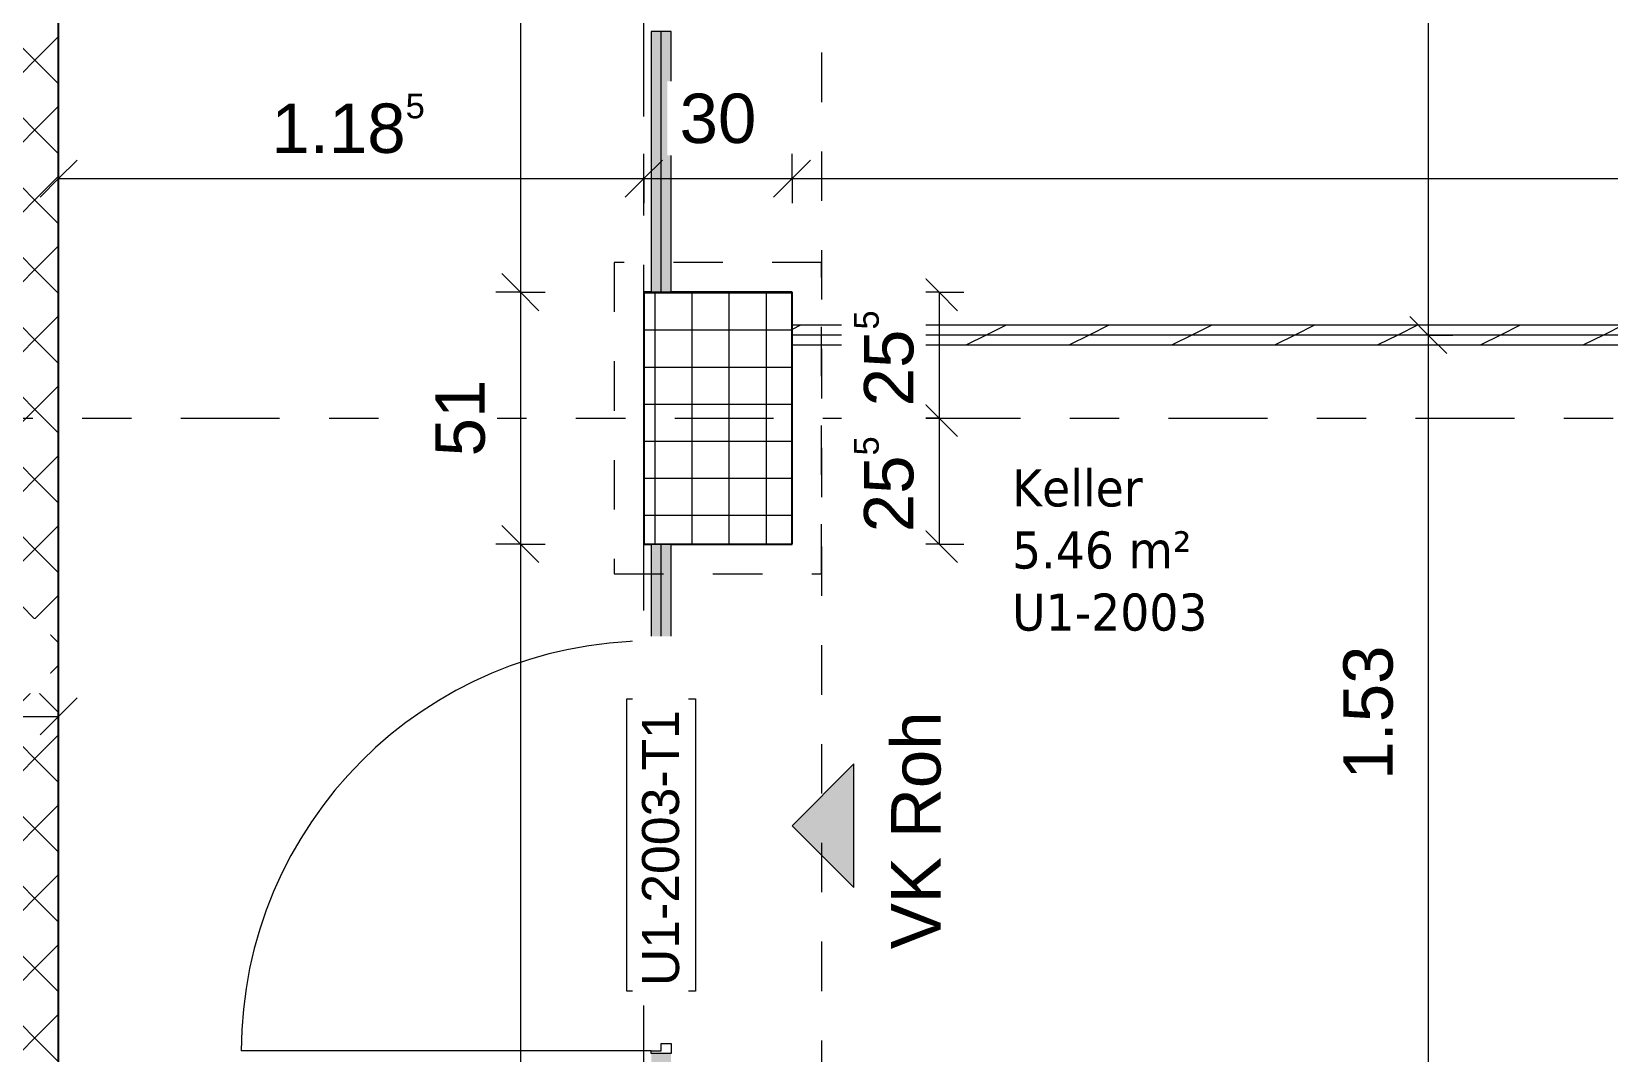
# Model space of a CAD drawing. Header units: metres. Extents: x -35.6 to 33, y -4 to 38.1.
# Drawn here: x -32.463 to -29.268, y 2.585 to 4.654 of the extents above; entities that cross this region are included whole.
import ezdxf

# ---------------------------------------------------------------- set-up
doc = ezdxf.new("R2010")
doc.units = ezdxf.units.M
doc.linetypes.add('_Rasterlinie_', pattern=[0.375, 0.2, -0.05, 0.075, -0.05])
doc.linetypes.add('Strichpunkt - Fein', pattern=[0.2, 0.1, -0.05, 0, -0.05])
for name, color, linetype, lineweight in [('A-____-____-DIMS', 7, 'Continuous', 5), ('A-____-____-DIMS-50', 7, 'Continuous', 5), ('A-____-NOTE-TEXT', 7, 'Continuous', 9), ('A-AREA-____-IDEN', 7, 'Continuous', 5), ('A-DOOR-____-IDEN', 7, 'Continuous', 5), ('A-DOOR-____-OTLN', 7, 'Continuous', 9), ('A-DOOR-FRAM-MCUT', 7, 'Continuous', 9), ('A-DOOR-OPNG-OTLN', 7, 'Continuous', 9), ('A-FLOR-____-OVHD', 7, 'Strichpunkt - Fein', 9), ('A-WALL-____-MCUT', 7, 'Continuous', 35), ('A-WALL-____-PATT', 7, 'Continuous', 35), ('A-WALL-FNSH-MCUT', 7, 'Continuous', 35), ('S-COLS-____-MCUT', 7, 'Continuous', 35), ('S-COLS-____-OTLN', 7, 'Continuous', 9), ('S-GRID-____-OTLN', 7, 'Continuous', 5)]:
    doc.layers.add(name, color=color, linetype=linetype, lineweight=lineweight)
doc.styles.add('Arial', font='arial.ttf', dxfattribs={"height": 0.1})
doc.styles.add('Arial_1', font='arial.ttf', dxfattribs={"height": 0.075})
doc.styles.add('Verdana_3', font='verdana.ttf', dxfattribs={"width": 0.9, "height": 0.075})
doc.dimstyles.new('SUB_Rohbau_fein', dxfattribs={"dimscale": 0.3048, "dimtxt": 0.102026, "dimasz": 0.246063, "dimexe": 0.164042, "dimexo": 0.0625, "dimgap": 0.123031, "dimtad": 1, "dimdec": 1, "dimlfac": 100, "dimrnd": 0.5, "dimdsep": 46, "dimtxsty": 'Arial', "dimblk1": 'OBLIQUE', "dimblk2": 'OBLIQUE', "dimsah": 1, "dimcen": 0.09, "dimazin": 0, "dimtfac": 1, "dimtdec": 4, "dimtix": 1, "dimtmove": 0, "dimatfit": 3, "dimfxl": 0.164042, "dimfxlon": 1, "dimtvp": 1, "dimtfill": 1, "dimtolj": 1, "dimtzin": 0, "dimarcsym": 2})
doc.dimstyles.new('SUB_Rohbau_fein_1', dxfattribs={"dimscale": 0.3048, "dimtxt": 0.102026, "dimasz": 0.246063, "dimexe": 0.164042, "dimexo": 0.0625, "dimgap": 0.123031, "dimtad": 1, "dimrnd": 0.005, "dimzin": 0, "dimdsep": 46, "dimtxsty": 'Arial', "dimblk1": 'OBLIQUE', "dimblk2": 'OBLIQUE', "dimsah": 1, "dimcen": 0.09, "dimazin": 0, "dimtfac": 1, "dimtdec": 4, "dimtix": 1, "dimtmove": 0, "dimatfit": 3, "dimfxl": 0.164042, "dimfxlon": 1, "dimtvp": 1, "dimtfill": 1, "dimtolj": 1, "dimtzin": 0, "dimarcsym": 2})
doc.dimstyles.new('SUB_Rohbau_fein_6', dxfattribs={"dimscale": 0.3048, "dimtxt": 0.102026, "dimasz": 0.246063, "dimexe": 0.164042, "dimexo": 0.0625, "dimgap": 0.123031, "dimtad": 1, "dimdec": 1, "dimlfac": 100, "dimrnd": 0.5, "dimdsep": 46, "dimtxsty": 'Arial', "dimblk1": 'OBLIQUE', "dimblk2": 'OBLIQUE', "dimsah": 1, "dimcen": 0.09, "dimazin": 0, "dimtfac": 1, "dimtdec": 4, "dimtix": 1, "dimtmove": 0, "dimatfit": 3, "dimfxl": 0.164042, "dimfxlon": 1, "dimtvp": 1, "dimtfill": 1, "dimtolj": 1, "dimtzin": 0, "dimarcsym": 2})
doc.dimstyles.new('SUB_Rohbau_fein_7', dxfattribs={"dimscale": 0.3048, "dimtxt": 0.102026, "dimasz": 0.246063, "dimexe": 0.164042, "dimexo": 0.0625, "dimgap": 0.123031, "dimtad": 1, "dimrnd": 0.005, "dimzin": 0, "dimdsep": 46, "dimtxsty": 'Arial', "dimblk1": 'OBLIQUE', "dimblk2": 'OBLIQUE', "dimsah": 1, "dimcen": 0.09, "dimazin": 0, "dimtfac": 1, "dimtdec": 4, "dimtix": 1, "dimtmove": 0, "dimatfit": 3, "dimfxl": 0.164042, "dimfxlon": 1, "dimtvp": 1, "dimtfill": 1, "dimtolj": 1, "dimtzin": 0, "dimarcsym": 2})
pattern_1 = [(216.87, (0.0833, 0.20825), (0.624749256, 0.416501116), [0.10412, -0.93712]), (206.565, (0.20825, 0.14578), (-0.20825414, -0.2082493), [0.23283, -0.23283]), (198.435, (0.20825, 0.04165), (-0.41650024, -0.20824584), [0.13171, -0.52684])]

# ---------------------------------------------------------------- blocks, each defined once
blk = doc.blocks.new('TU DF 1 - Rahmenstock - stumpf einschlagend - 800x1900 Kellerabteil-41621821--01_UG_OK_FFB_AF_ro')
at = {"layer": 'A-DOOR-FRAM-MCUT', "color": 253, "true_color": 0x999999}
for p, q in [((-0.42, 0.02), (-0.4, 0.02)), ((-0.42, -0.02), (-0.42, 0.02)), ((-0.4, 0.02), (-0.4, 0)), ((0.4, 0.02), (0.42, 0.02)), ((0.4, 0), (0.4, 0.02)), ((0.42, 0.02), (0.42, -0.02)), ((-0.415, -0.02), (-0.42, -0.02)), ((-0.415, 0), (-0.415, -0.02)), ((-0.4, 0), (-0.415, 0)), ((0.415, 0), (0.4, 0)), ((0.415, -0.02), (0.415, 0)), ((0.42, -0.02), (0.415, -0.02))]:
    blk.add_line(p, q, dxfattribs=at)
at = {"layer": 'A-DOOR-OPNG-OTLN', "color": 253, "true_color": 0x999999}
blk.add_line((0.415, -0.02), (0.415, -0.85), dxfattribs=at)
blk.add_arc((0.415, -0.02), 0.83, 180, 270, dxfattribs=at)
blk = doc.blocks.new('BE_Pfeil_mit_Text - BE_Pfeil_mit_Text-17793732--01_UG_OK_FFB_AF_ro')
at = {"layer": 'A-____-NOTE-TEXT', "lineweight": 5}
blk.add_hatch(color=256, dxfattribs=at).paths.add_polyline_path([(-0.0025, -0.0025), (0, 0), (0.0025, -0.0025)])
for p, q in [((0, 0), (-0.0025, -0.0025)), ((0.0025, -0.0025), (0, 0)), ((-0.0025, -0.0025), (0.0025, -0.0025))]:
    blk.add_line(p, q, dxfattribs=at)
blk = doc.blocks.new('DIMBLOCK655--01_UG_OK_FFB_AF_ro')
at = {"layer": 'A-____-____-DIMS-50'}
for p, q in [((-31.473, 9.9766), (-31.5105, 10.0141)), ((-31.473, 9.9766), (-31.523, 9.9766)), ((-31.473, 9.9766), (-31.473, 4.1266)), ((-31.473, 9.9766), (-31.4355, 9.9391)), ((-31.473, 9.9766), (-31.423, 9.9766)), ((-31.473, 4.1266), (-31.5105, 4.1641)), ((-31.473, 4.1266), (-31.523, 4.1266)), ((-31.473, 4.1266), (-31.4355, 4.0891)), ((-31.473, 4.1266), (-31.423, 4.1266))]:
    blk.add_line(p, q, dxfattribs=at)
at = {"layer": 'A-____-____-DIMS-50', "color": 0, "insert": (-31.645, 6.9159), "char_height": 0.1, "width": 0.325653, "attachment_point": 1, "rotation": 90, "line_spacing_factor": 0.941778, "style": 'Arial', "bg_fill": 3, "box_fill_scale": 1.25, "bg_fill_color": 256, "bg_fill_true_color": 13158600, "bg_fill_transparency": 0}
blk.add_mtext('5.85', dxfattribs=at)
blk = doc.blocks.new('_Oblique')
at = {"color": 0, "linetype": 'ByBlock', "lineweight": -2}
blk.add_line((-0.5, -0.5), (0.5, 0.5), dxfattribs=at)
blk = doc.blocks.new('DIMBLOCK656--01_UG_OK_FFB_AF_ro')
at = {"layer": 'A-____-____-DIMS-50'}
for p, q in [((-31.473, 4.1266), (-31.5105, 4.1641)), ((-31.473, 4.1266), (-31.523, 4.1266)), ((-31.473, 4.1266), (-31.473, 3.6166)), ((-31.473, 4.1266), (-31.4355, 4.0891)), ((-31.473, 4.1266), (-31.423, 4.1266)), ((-31.473, 3.6166), (-31.5105, 3.6541)), ((-31.473, 3.6166), (-31.523, 3.6166)), ((-31.473, 3.6166), (-31.4355, 3.5791)), ((-31.473, 3.6166), (-31.423, 3.6166))]:
    blk.add_line(p, q, dxfattribs=at)
at = {"layer": 'A-____-____-DIMS-50', "color": 0, "insert": (-31.645, 3.794), "char_height": 0.1, "width": 0.186088, "attachment_point": 1, "rotation": 90, "line_spacing_factor": 0.941778, "style": 'Arial', "bg_fill": 3, "box_fill_scale": 1.25, "bg_fill_color": 256, "bg_fill_true_color": 13158600, "bg_fill_transparency": 0}
blk.add_mtext('51', dxfattribs=at)
blk = doc.blocks.new('DIMBLOCK657--01_UG_OK_FFB_AF_ro')
at = {"layer": 'A-____-____-DIMS-50'}
for p, q in [((-31.473, 3.6166), (-31.5105, 3.6541)), ((-31.473, 3.6166), (-31.523, 3.6166)), ((-31.473, 3.6166), (-31.473, 1.0466)), ((-31.473, 3.6166), (-31.4355, 3.5791)), ((-31.473, 3.6166), (-31.423, 3.6166)), ((-31.473, 1.0466), (-31.5105, 1.0841)), ((-31.473, 1.0466), (-31.523, 1.0466)), ((-31.473, 1.0466), (-31.4355, 1.0091)), ((-31.473, 1.0466), (-31.423, 1.0466))]:
    blk.add_line(p, q, dxfattribs=at)
at = {"layer": 'A-____-____-DIMS-50', "color": 0, "insert": (-31.645, 2.1959), "char_height": 0.1, "width": 0.325653, "attachment_point": 1, "rotation": 90, "line_spacing_factor": 0.941778, "style": 'Arial', "bg_fill": 3, "box_fill_scale": 1.25, "bg_fill_color": 256, "bg_fill_true_color": 13158600, "bg_fill_transparency": 0}
blk.add_mtext('2.57', dxfattribs=at)
blk = doc.blocks.new('DIMBLOCK684--01_UG_OK_FFB_AF_ro')
at = {"layer": 'A-____-____-DIMS-50'}
for p, q in [((-32.408, 4.3566), (-32.408, 4.4066)), ((-32.408, 4.3566), (-32.3705, 4.3941)), ((-31.223, 4.3566), (-31.223, 4.4066)), ((-31.223, 4.3566), (-31.1855, 4.3941)), ((-32.408, 4.3566), (-32.4455, 4.3191)), ((-32.408, 4.3566), (-31.223, 4.3566)), ((-32.408, 4.3566), (-32.408, 4.3066)), ((-31.223, 4.3566), (-31.2605, 4.3191)), ((-31.223, 4.3566), (-31.223, 4.3066))]:
    blk.add_line(p, q, dxfattribs=at)
at = {"layer": 'A-____-____-DIMS-50', "color": 0, "insert": (-31.9772, 4.5286), "char_height": 0.1, "width": 0.388091, "attachment_point": 1, "line_spacing_factor": 0.941778, "style": 'Arial', "bg_fill": 3, "box_fill_scale": 1.25, "bg_fill_color": 256, "bg_fill_true_color": 13158600, "bg_fill_transparency": 0}
blk.add_mtext('1.18\\A2\\H0.5x;\\S5^  ;\\H2x;', dxfattribs=at)
blk = doc.blocks.new('DIMBLOCK685--01_UG_OK_FFB_AF_ro')
at = {"layer": 'A-____-____-DIMS-50'}
for p, q in [((-31.223, 4.3566), (-31.223, 4.4066)), ((-31.223, 4.3566), (-31.1855, 4.3941)), ((-30.923, 4.3566), (-30.923, 4.4066)), ((-30.923, 4.3566), (-30.8855, 4.3941)), ((-31.223, 4.3566), (-31.2605, 4.3191)), ((-31.223, 4.3566), (-30.923, 4.3566)), ((-31.223, 4.3566), (-31.223, 4.3066)), ((-30.923, 4.3566), (-30.9605, 4.3191)), ((-30.923, 4.3566), (-30.923, 4.3066))]:
    blk.add_line(p, q, dxfattribs=at)
at = {"layer": 'A-____-____-DIMS-50', "color": 0, "insert": (-31.1506, 4.5286), "char_height": 0.1, "width": 0.186088, "attachment_point": 1, "line_spacing_factor": 0.941778, "style": 'Arial', "bg_fill": 3, "box_fill_scale": 1.25, "bg_fill_color": 256, "bg_fill_true_color": 13158600, "bg_fill_transparency": 0}
blk.add_mtext('30', dxfattribs=at)
blk = doc.blocks.new('DIMBLOCK686--01_UG_OK_FFB_AF_ro')
at = {"layer": 'A-____-____-DIMS-50'}
for p, q in [((-30.923, 4.3566), (-30.923, 4.4066)), ((-30.923, 4.3566), (-30.8855, 4.3941)), ((-19.938, 4.3566), (-19.938, 4.4066)), ((-19.938, 4.3566), (-19.9005, 4.3941)), ((-30.923, 4.3566), (-30.9605, 4.3191)), ((-30.923, 4.3566), (-19.938, 4.3566)), ((-30.923, 4.3566), (-30.923, 4.3066)), ((-19.938, 4.3566), (-19.9755, 4.3191)), ((-19.938, 4.3566), (-19.938, 4.3066))]:
    blk.add_line(p, q, dxfattribs=at)
at = {"layer": 'A-____-____-DIMS-50', "color": 0, "insert": (-25.631, 4.5286), "char_height": 0.1, "width": 0.481134, "attachment_point": 1, "line_spacing_factor": 0.941778, "style": 'Arial', "bg_fill": 3, "box_fill_scale": 1.25, "bg_fill_color": 256, "bg_fill_true_color": 13158600, "bg_fill_transparency": 0}
blk.add_mtext('10.98\\A2\\H0.5x;\\S5^  ;\\H2x;', dxfattribs=at)
blk = doc.blocks.new('DIMBLOCK866--01_UG_OK_FFB_AF_ro')
at = {"layer": 'A-____-____-DIMS-50'}
for p, q in [((-32.708, 3.2675), (-32.708, 3.3175)), ((-32.708, 3.2675), (-32.6705, 3.305)), ((-32.408, 3.2675), (-32.408, 3.3175)), ((-32.408, 3.2675), (-32.3705, 3.305)), ((-32.708, 3.2675), (-32.7455, 3.23)), ((-32.708, 3.2675), (-32.408, 3.2675)), ((-32.708, 3.2675), (-32.708, 3.2175)), ((-32.408, 3.2675), (-32.4455, 3.23)), ((-32.408, 3.2675), (-32.408, 3.2175))]:
    blk.add_line(p, q, dxfattribs=at)
at = {"layer": 'A-____-____-DIMS-50', "color": 0, "insert": (-32.6356, 3.4396), "char_height": 0.1, "width": 0.186088, "attachment_point": 1, "line_spacing_factor": 0.941778, "style": 'Arial', "bg_fill": 3, "box_fill_scale": 1.25, "bg_fill_color": 256, "bg_fill_true_color": 13158600, "bg_fill_transparency": 0}
blk.add_mtext('30', dxfattribs=at)
blk = doc.blocks.new('DIMBLOCK1180--01_UG_OK_FFB_AF_ro')
at = {"layer": 'A-____-____-DIMS-50'}
for p, q in [((-29.6347, 5.5693), (-29.6722, 5.6068)), ((-29.6347, 5.5693), (-29.6847, 5.5693)), ((-29.6347, 5.5693), (-29.6347, 4.0397)), ((-29.6347, 5.5693), (-29.5972, 5.5318)), ((-29.6347, 5.5693), (-29.5847, 5.5693)), ((-29.6347, 4.0397), (-29.6722, 4.0772)), ((-29.6347, 4.0397), (-29.6847, 4.0397)), ((-29.6347, 4.0397), (-29.5972, 4.0022)), ((-29.6347, 4.0397), (-29.5847, 4.0397))]:
    blk.add_line(p, q, dxfattribs=at)
at = {"layer": 'A-____-____-DIMS-50', "color": 0, "insert": (-29.8068, 4.6688), "char_height": 0.1, "width": 0.325653, "attachment_point": 1, "rotation": 90, "line_spacing_factor": 0.941778, "style": 'Arial', "bg_fill": 3, "box_fill_scale": 1.25, "bg_fill_color": 256, "bg_fill_true_color": 13158600, "bg_fill_transparency": 0}
blk.add_mtext('1.53', dxfattribs=at)
blk = doc.blocks.new('DIMBLOCK1181--01_UG_OK_FFB_AF_ro')
at = {"layer": 'A-____-____-DIMS-50'}
for p, q in [((-29.6347, 4.0397), (-29.6722, 4.0772)), ((-29.6347, 4.0397), (-29.6847, 4.0397)), ((-29.6347, 4.0397), (-29.6347, 2.5102)), ((-29.6347, 4.0397), (-29.5972, 4.0022)), ((-29.6347, 4.0397), (-29.5847, 4.0397)), ((-29.6347, 2.5102), (-29.6722, 2.5477)), ((-29.6347, 2.5102), (-29.6847, 2.5102)), ((-29.6347, 2.5102), (-29.5972, 2.4727)), ((-29.6347, 2.5102), (-29.5847, 2.5102))]:
    blk.add_line(p, q, dxfattribs=at)
at = {"layer": 'A-____-____-DIMS-50', "color": 0, "insert": (-29.8068, 3.1393), "char_height": 0.1, "width": 0.325653, "attachment_point": 1, "rotation": 90, "line_spacing_factor": 0.941778, "style": 'Arial', "bg_fill": 3, "box_fill_scale": 1.25, "bg_fill_color": 256, "bg_fill_true_color": 13158600, "bg_fill_transparency": 0}
blk.add_mtext('1.53', dxfattribs=at)
blk = doc.blocks.new('DIMBLOCK1276--01_UG_OK_FFB_AF_ro')
at = {"layer": 'A-____-____-DIMS-50'}
for p, q in [((-30.6253, 4.1266), (-30.6628, 4.1641)), ((-30.6253, 4.1266), (-30.6753, 4.1266)), ((-30.6253, 4.1266), (-30.6253, 3.8716)), ((-30.6253, 4.1266), (-30.5878, 4.0891)), ((-30.6253, 4.1266), (-30.5753, 4.1266)), ((-30.6253, 3.8716), (-30.6628, 3.9091)), ((-30.6253, 3.8716), (-30.6753, 3.8716)), ((-30.6253, 3.8716), (-30.5878, 3.8341)), ((-30.6253, 3.8716), (-30.5753, 3.8716))]:
    blk.add_line(p, q, dxfattribs=at)
at = {"layer": 'A-____-____-DIMS-50', "color": 0, "insert": (-30.7973, 3.8955), "char_height": 0.1, "width": 0.248525, "attachment_point": 1, "rotation": 90, "line_spacing_factor": 0.941778, "style": 'Arial', "bg_fill": 3, "box_fill_scale": 1.25, "bg_fill_color": 256, "bg_fill_true_color": 13158600, "bg_fill_transparency": 0}
blk.add_mtext('25\\A2\\H0.5x;\\S5^  ;\\H2x;', dxfattribs=at)
blk = doc.blocks.new('DIMBLOCK1277--01_UG_OK_FFB_AF_ro')
at = {"layer": 'A-____-____-DIMS-50'}
for p, q in [((-30.6253, 3.8716), (-30.6628, 3.9091)), ((-30.6253, 3.8716), (-30.6753, 3.8716)), ((-30.6253, 3.8716), (-30.6253, 3.6166)), ((-30.6253, 3.8716), (-30.5878, 3.8341)), ((-30.6253, 3.8716), (-30.5753, 3.8716)), ((-30.6253, 3.6166), (-30.6628, 3.6541)), ((-30.6253, 3.6166), (-30.6753, 3.6166)), ((-30.6253, 3.6166), (-30.5878, 3.5791)), ((-30.6253, 3.6166), (-30.5753, 3.6166))]:
    blk.add_line(p, q, dxfattribs=at)
at = {"layer": 'A-____-____-DIMS-50', "color": 0, "insert": (-30.7973, 3.6405), "char_height": 0.1, "width": 0.248525, "attachment_point": 1, "rotation": 90, "line_spacing_factor": 0.941778, "style": 'Arial', "bg_fill": 3, "box_fill_scale": 1.25, "bg_fill_color": 256, "bg_fill_true_color": 13158600, "bg_fill_transparency": 0}
blk.add_mtext('25\\A2\\H0.5x;\\S5^  ;\\H2x;', dxfattribs=at)

msp = doc.modelspace()

# ---------------------------------------------------------------- hatches: boundary and pattern name
at = {"layer": 'A-WALL-____-PATT', "lineweight": 9}
h = msp.add_hatch(dxfattribs=at)
h.set_pattern_fill('FP_1', color=256, style=0, pattern_type=2)
h.set_pattern_definition([(45, (0, 0), (-0.07071068, 0.07071068), []), (135, (0, 0), (-0.07071068, -0.07071068), [])])
h.paths.add_polyline_path([(-32.708, -2.3534), (-32.408, -2.3534), (-32.408, 16.2216), (-32.708, 16.2216), (-32.708, -0.7728)])
at = {"layer": 'A-WALL-____-PATT', "lineweight": 9, "true_color": 0xc3b7ad}
h = msp.add_hatch(dxfattribs=at)
h.set_pattern_fill('FP_4', color=9, style=0, pattern_type=2)
h.set_pattern_definition(pattern_1)
h.paths.add_polyline_path([(-31.208, -0.5689), (-31.188, -0.5689), (-31.188, -0.4739), (-31.208, -0.4739), (-31.208, -0.5489)])
h.paths.add_polyline_path([(-31.188, 0.3661), (-31.188, 0.5366), (-31.208, 0.5366), (-31.208, 0.3661)])
h.paths.add_polyline_path([(-31.208, 1.0466), (-31.188, 1.0466), (-31.188, 1.5952), (-31.208, 1.5952), (-31.208, 1.0858)])
h.paths.add_polyline_path([(-31.208, 2.4352), (-31.188, 2.4352), (-31.188, 2.5852), (-31.208, 2.5852), (-31.208, 2.4902)])
h.paths.add_polyline_path([(-31.208, 3.4252), (-31.188, 3.4252), (-31.188, 3.6166), (-31.208, 3.6166), (-31.208, 3.4881)])
h.paths.add_polyline_path([(-31.188, 4.1266), (-31.188, 4.6543), (-31.208, 4.6543), (-31.208, 4.1266)])
h.paths.add_polyline_path([(-31.208, 5.4943), (-31.188, 5.4943), (-31.188, 5.6443), (-31.208, 5.6443), (-31.208, 5.5693)])
h.paths.add_polyline_path([(-31.208, 6.4843), (-31.188, 6.4843), (-31.188, 7.7134), (-31.208, 7.7134), (-31.208, 6.9709)])
h.paths.add_polyline_path([(-31.208, 8.5534), (-31.188, 8.5534), (-31.188, 8.7034), (-31.208, 8.7034), (-31.208, 8.6284)])
h.paths.add_polyline_path([(-31.188, 9.5434), (-31.188, 9.9766), (-31.208, 9.9766), (-31.208, 9.5434)])
h.paths.add_polyline_path([(-31.188, 10.4866), (-31.188, 10.7725), (-31.208, 10.7725), (-31.208, 10.4866)])
h.paths.add_polyline_path([(-31.188, 11.6125), (-31.188, 11.7575), (-31.208, 11.7575), (-31.208, 11.6125)])
h.paths.add_polyline_path([(-31.188, 12.5975), (-31.188, 13.0566), (-31.208, 13.0566), (-31.208, 12.5975)])
h.paths.add_polyline_path([(-31.188, 13.5666), (-31.188, 13.8416), (-31.208, 13.8416), (-31.208, 13.5666)])
h.paths.add_polyline_path([(-31.188, 14.6816), (-31.188, 14.7516), (-31.208, 14.7516), (-31.208, 14.6816)])
h = msp.add_hatch(dxfattribs=at)
h.set_pattern_fill('FP_4', color=9, style=0, pattern_type=2)
h.set_pattern_definition(pattern_1)
h.paths.add_polyline_path([(-31.188, -0.5489), (-31.168, -0.5489), (-31.168, -0.4739), (-31.188, -0.4739), (-31.188, -0.5481)])
h.paths.add_polyline_path([(-31.168, 0.3661), (-31.168, 0.5366), (-31.188, 0.5366), (-31.188, 0.3661)])
h.paths.add_polyline_path([(-31.188, 1.0466), (-31.168, 1.0466), (-31.168, 1.5952), (-31.188, 1.5952), (-31.188, 1.0882)])
h.paths.add_polyline_path([(-31.168, 2.4352), (-31.168, 2.5852), (-31.188, 2.5852), (-31.188, 2.4352)])
h.paths.add_polyline_path([(-31.188, 3.4252), (-31.168, 3.4252), (-31.168, 3.6166), (-31.188, 3.6166)])
h.paths.add_polyline_path([(-31.188, 4.1266), (-31.168, 4.1266), (-31.168, 4.6543), (-31.188, 4.6543), (-31.188, 4.1682)])
h.paths.add_polyline_path([(-31.168, 5.4943), (-31.168, 5.6443), (-31.188, 5.6443), (-31.188, 5.4943)])
h.paths.add_polyline_path([(-31.168, 6.4843), (-31.168, 7.0788), (-31.188, 7.0788), (-31.188, 6.4843)])
h.paths.add_polyline_path([(-31.1777, 7.1188), (-31.168, 7.1188), (-31.168, 7.7134), (-31.188, 7.7134), (-31.188, 7.1188)])
h.paths.add_polyline_path([(-31.188, 8.5534), (-31.168, 8.5534), (-31.168, 8.7034), (-31.188, 8.7034), (-31.188, 8.6284)])
h.paths.add_polyline_path([(-31.168, 9.5434), (-31.168, 9.9766), (-31.188, 9.9766), (-31.188, 9.5434)])
h.paths.add_polyline_path([(-31.168, 10.4866), (-31.168, 10.7725), (-31.188, 10.7725), (-31.188, 10.4866)])
h.paths.add_polyline_path([(-31.168, 11.6125), (-31.168, 11.7575), (-31.188, 11.7575), (-31.188, 11.6125)])
h.paths.add_polyline_path([(-31.168, 12.5975), (-31.168, 13.0566), (-31.188, 13.0566), (-31.188, 12.5975), (-31.1694, 12.5975)])
h.paths.add_polyline_path([(-31.168, 13.5666), (-31.168, 13.8416), (-31.188, 13.8416), (-31.188, 13.5666)])
h.paths.add_polyline_path([(-31.188, 14.6816), (-31.168, 14.6816), (-31.168, 14.7316), (-31.188, 14.7316), (-31.188, 14.7147)])
h = msp.add_hatch(dxfattribs=at)
h.set_pattern_fill('FP_4', color=9, style=0, pattern_type=2)
h.set_pattern_definition(pattern_1)
h.paths.add_polyline_path([(-28.1355, 4.0397), (-27.433, 4.0397), (-27.433, 4.0597), (-30.923, 4.0597), (-30.923, 4.0397), (-28.3499, 4.0397)])
h.paths.add_polyline_path([(-23.448, 4.0397), (-23.448, 4.0597), (-27.393, 4.0597), (-27.393, 4.0397), (-25.3905, 4.0397)])
h = msp.add_hatch(dxfattribs=at)
h.set_pattern_fill('FP_4', color=9, style=0, pattern_type=2)
h.set_pattern_definition(pattern_1)
h.paths.add_polyline_path([(-28.1355, 4.0197), (-27.433, 4.0197), (-27.433, 4.0397), (-30.923, 4.0397), (-30.923, 4.0197), (-28.3424, 4.0197)])
h.paths.add_polyline_path([(-23.448, 4.0197), (-23.448, 4.0397), (-27.393, 4.0397), (-27.393, 4.0197), (-25.3905, 4.0197)])
at = {"layer": 'S-COLS-____-OTLN'}
h = msp.add_hatch(dxfattribs=at)
h.set_pattern_fill('FP_3', color=256, style=0, pattern_type=2)
h.set_pattern_definition([(0, (0, 0), (0, 0.075), []), (90, (0, 0), (-0.075, 5e-18), [])])
h.paths.add_polyline_path([(-30.923, 3.6166), (-30.923, 4.1266), (-31.223, 4.1266), (-31.223, 3.6166), (-31.168, 3.6166)])

# ---------------------------------------------------------------- linework, layer by layer
at = {"layer": 'A-DOOR-____-IDEN', "flags": 128}
msp.add_lwpolyline([(-31.2576, 2.7115), (-31.2576, 3.3035), (-31.1186, 3.3035), (-31.1186, 2.7115)], close=True, dxfattribs=at)
at = {"layer": 'A-FLOR-____-OVHD'}
for p, q in [((-30.863, 22.0116), (-30.863, -1.9934)), ((-30.863, 4.1866), (-31.283, 4.1866)), ((-31.283, 4.1866), (-31.283, 3.5566)), ((-30.863, 3.5566), (-30.863, 4.1866)), ((-31.283, 3.5566), (-30.863, 3.5566))]:
    msp.add_line(p, q, dxfattribs=at)
at = {"layer": 'A-WALL-____-MCUT'}
msp.add_line((-32.408, -2.0534), (-32.408, 16.2216), dxfattribs=at)
at = {"layer": 'A-WALL-____-MCUT', "color": 253, "lineweight": 9, "true_color": 0x999999}
for p, q in [((-31.188, 4.1266), (-31.188, 4.6543)), ((-31.208, 4.1266), (-31.168, 4.1266)), ((-23.448, 4.0397), (-30.923, 4.0397)), ((-31.168, 3.6166), (-31.208, 3.6166)), ((-31.188, 3.4252), (-31.188, 3.6166))]:
    msp.add_line(p, q, dxfattribs=at)
at = {"layer": 'A-WALL-FNSH-MCUT', "color": 253, "lineweight": 9, "true_color": 0x999999}
for p, q in [((-31.208, 4.6543), (-31.208, 4.1266)), ((-31.168, 4.6543), (-31.208, 4.6543)), ((-31.168, 4.1266), (-31.168, 4.6543)), ((-23.448, 4.0597), (-30.923, 4.0597)), ((-30.923, 4.0597), (-30.923, 4.0197)), ((-30.923, 4.0197), (-23.448, 4.0197)), ((-31.208, 3.6166), (-31.208, 3.4252)), ((-31.168, 3.4252), (-31.168, 3.6166)), ((-31.208, 3.4252), (-31.168, 3.4252))]:
    msp.add_line(p, q, dxfattribs=at)
at = {"layer": 'S-COLS-____-MCUT'}
for p, q in [((-31.208, 4.1266), (-31.223, 4.1266)), ((-31.223, 4.1266), (-31.223, 3.6166)), ((-30.923, 4.1266), (-31.168, 4.1266)), ((-30.923, 3.6166), (-30.923, 4.1266)), ((-31.223, 3.6166), (-31.208, 3.6166)), ((-31.168, 3.6166), (-30.923, 3.6166))]:
    msp.add_line(p, q, dxfattribs=at)
at = {"layer": 'S-COLS-____-OTLN'}
for p, q in [((-31.188, 4.1266), (-31.208, 4.1266)), ((-31.168, 4.1266), (-31.188, 4.1266)), ((-31.208, 3.6166), (-31.188, 3.6166)), ((-31.188, 3.6166), (-31.168, 3.6166))]:
    msp.add_line(p, q, dxfattribs=at)
at = {"layer": 'S-GRID-____-OTLN', "color": 8, "linetype": '_Rasterlinie_', "true_color": 0x808080}
for p, q in [((-31.223, -3.518), (-31.223, 33.6425)), ((-34.6604, 3.8716), (27.9515, 3.8716))]:
    msp.add_line(p, q, dxfattribs=at)

# ---------------------------------------------------------------- block references
at = {"layer": 'A-____-NOTE-TEXT', "lineweight": 5, "xscale": 50, "yscale": 50, "zscale": 50, "rotation": 89.9999999999999}
msp.add_blockref('BE_Pfeil_mit_Text - BE_Pfeil_mit_Text-17793732--01_UG_OK_FFB_AF_ro', (-30.923, 3.0463), dxfattribs=at)
at = {"layer": 'A-DOOR-____-OTLN', "color": 253, "true_color": 0x999999, "rotation": 270.0000000000001}
msp.add_blockref('TU DF 1 - Rahmenstock - stumpf einschlagend - 800x1900 Kellerabteil-41621821--01_UG_OK_FFB_AF_ro', (-31.188, 3.0052), dxfattribs=at)

# ---------------------------------------------------------------- texts
at = {"layer": 'A-____-NOTE-TEXT', "lineweight": 5, "insert": (-30.7223, 2.7963), "char_height": 0.1, "width": 0.597257, "attachment_point": 1, "rotation": 90, "style": 'Arial', "bg_fill": 3, "box_fill_scale": 1.25, "bg_fill_color": 256, "bg_fill_true_color": 13158600, "bg_fill_transparency": 0}
msp.add_mtext('VK Roh', dxfattribs=at)
at = {"layer": 'A-AREA-____-IDEN', "color": 8, "true_color": 0x808080, "char_height": 0.075, "attachment_point": 1, "style": 'Verdana_3'}
for s, insert, width in [('Keller', (-30.4774, 3.7678), 0.331899), ('5.46 m²', (-30.4774, 3.6421), 0.472595), ('U1-2003', (-30.4774, 3.5164), 0.497848)]:
    msp.add_mtext(s, dxfattribs=dict(at, insert=insert, width=width))

# ---------------------------------------------------------------- dimensions: what is measured, and where the dimension line sits
at = {"layer": 'A-____-____-DIMS'}
dim = msp.add_linear_dim(base=(-31.473, 4.1266), p1=(-31.423, 9.9766), p2=(-31.423, 4.1266), angle=90, dimstyle='SUB_Rohbau_fein_1', override={"dimpost": '<>', "dimfxl": 5.85}, dxfattribs=at)
dim.commit()
dim.dimension.update_dxf_attribs({"geometry": 'DIMBLOCK655--01_UG_OK_FFB_AF_ro', "text_midpoint": (-31.5616, 7.0516)})

# ---------------------------------------------------------------- next in the draw order: texts
at = {"layer": 'A-DOOR-____-IDEN', "insert": (-31.2267, 2.7215), "char_height": 0.075, "width": 0.689451, "attachment_point": 1, "rotation": 90, "style": 'Arial_1', "bg_fill": 3, "box_fill_scale": 1.25, "bg_fill_color": 256, "bg_fill_true_color": 13158600, "bg_fill_transparency": 0}
msp.add_mtext('U1-2003-T1', dxfattribs=at)

# ---------------------------------------------------------------- next in the draw order: dimensions: what is measured, and where the dimension line sits
at = {"layer": 'A-____-____-DIMS'}
for base, p1, p2, angle, text, dimstyle, override, picture, middle in [((-31.223, 4.3566), (-32.408, 4.4066), (-31.223, 4.4066), 0, '\\A1;1.18\\Q;{\\A1;{\\H0.5x;\\S5^ ;}}', 'SUB_Rohbau_fein_1', {"dimpost": '<>', "dimfxl": 1.185}, 'DIMBLOCK684--01_UG_OK_FFB_AF_ro', (-31.8155, 4.4451)), ((-30.6253, 3.8716), (-30.6753, 4.1266), (-30.5753, 3.8716), 90, '\\A1;25\\Q;{\\A1;{\\H0.5x;\\S5^ ;}}', 'SUB_Rohbau_fein_6', {"dimpost": '<>', "dimfxl": 0.273907}, 'DIMBLOCK1276--01_UG_OK_FFB_AF_ro', (-30.7139, 3.9991))]:
    dim = msp.add_linear_dim(base=base, p1=p1, p2=p2, angle=angle, text=text, dimstyle=dimstyle, override=override, dxfattribs=at)
    dim.commit()
    dim.dimension.update_dxf_attribs({"geometry": picture, "text_midpoint": middle})
dim = msp.add_linear_dim(base=(-31.473, 3.6166), p1=(-31.423, 4.1266), p2=(-31.423, 3.6166), angle=90, dimstyle='SUB_Rohbau_fein', override={"dimpost": '<>', "dimfxl": 0.51}, dxfattribs=at)
dim.commit()
dim.dimension.update_dxf_attribs({"geometry": 'DIMBLOCK656--01_UG_OK_FFB_AF_ro', "text_midpoint": (-31.5616, 3.8716)})
dim = msp.add_linear_dim(base=(-32.408, 3.2675), p1=(-32.708, 3.3175), p2=(-32.408, 3.3175), dimstyle='SUB_Rohbau_fein_6', override={"dimpost": '<>', "dimfxl": 0.3}, dxfattribs=at)
dim.commit()
dim.dimension.update_dxf_attribs({"geometry": 'DIMBLOCK866--01_UG_OK_FFB_AF_ro', "text_midpoint": (-32.558, 3.3561)})

# ---------------------------------------------------------------- next in the draw order: dimensions: what is measured, and where the dimension line sits
dim = msp.add_linear_dim(base=(-30.923, 4.3566), p1=(-31.223, 4.4066), p2=(-30.923, 4.4066), dimstyle='SUB_Rohbau_fein', override={"dimpost": '<>', "dimfxl": 0.3}, dxfattribs=at)
dim.commit()
dim.dimension.update_dxf_attribs({"geometry": 'DIMBLOCK685--01_UG_OK_FFB_AF_ro', "text_midpoint": (-31.073, 4.4451)})
dim = msp.add_linear_dim(base=(-30.6253, 3.6166), p1=(-30.5753, 3.8716), p2=(-30.6753, 3.6166), angle=90, text='\\A1;25\\Q;{\\A1;{\\H0.5x;\\S5^ ;}}', dimstyle='SUB_Rohbau_fein_6', override={"dimpost": '<>', "dimfxl": 0.273907}, dxfattribs=at)
dim.commit()
dim.dimension.update_dxf_attribs({"geometry": 'DIMBLOCK1277--01_UG_OK_FFB_AF_ro', "text_midpoint": (-30.7139, 3.7441)})
dim = msp.add_linear_dim(base=(-31.473, 1.0466), p1=(-31.423, 3.6166), p2=(-31.423, 1.0466), angle=90, dimstyle='SUB_Rohbau_fein_1', override={"dimpost": '<>', "dimfxl": 2.57}, dxfattribs=at)
dim.commit()
dim.dimension.update_dxf_attribs({"geometry": 'DIMBLOCK657--01_UG_OK_FFB_AF_ro', "text_midpoint": (-31.5616, 2.3316)})

# ---------------------------------------------------------------- next in the draw order: dimensions: what is measured, and where the dimension line sits
dim = msp.add_linear_dim(base=(-19.938, 4.3566), p1=(-30.923, 4.4066), p2=(-19.938, 4.4066), text='\\A1;10.98\\Q;{\\A1;{\\H0.5x;\\S5^ ;}}', dimstyle='SUB_Rohbau_fein_1', override={"dimpost": '<>', "dimfxl": 10.985}, dxfattribs=at)
dim.commit()
dim.dimension.update_dxf_attribs({"geometry": 'DIMBLOCK686--01_UG_OK_FFB_AF_ro', "text_midpoint": (-25.4305, 4.4451)})

# ---------------------------------------------------------------- next in the draw order: dimensions: what is measured, and where the dimension line sits
dim = msp.add_linear_dim(base=(-29.6347, 4.0397), p1=(-29.5847, 5.5693), p2=(-29.5847, 4.0397), angle=90, dimstyle='SUB_Rohbau_fein_7', override={"dimpost": '<>', "dimfxl": 1.529546}, dxfattribs=at)
dim.commit()
dim.dimension.update_dxf_attribs({"geometry": 'DIMBLOCK1180--01_UG_OK_FFB_AF_ro', "text_midpoint": (-29.7233, 4.8045)})

# ---------------------------------------------------------------- next in the draw order: dimensions: what is measured, and where the dimension line sits
dim = msp.add_linear_dim(base=(-29.6347, 2.5102), p1=(-29.5847, 4.0397), p2=(-29.5847, 2.5102), angle=90, dimstyle='SUB_Rohbau_fein_7', override={"dimpost": '<>', "dimfxl": 1.529546}, dxfattribs=at)
dim.commit()
dim.dimension.update_dxf_attribs({"geometry": 'DIMBLOCK1181--01_UG_OK_FFB_AF_ro', "text_midpoint": (-29.7233, 3.275)})

doc.saveas('drawing.dxf')
